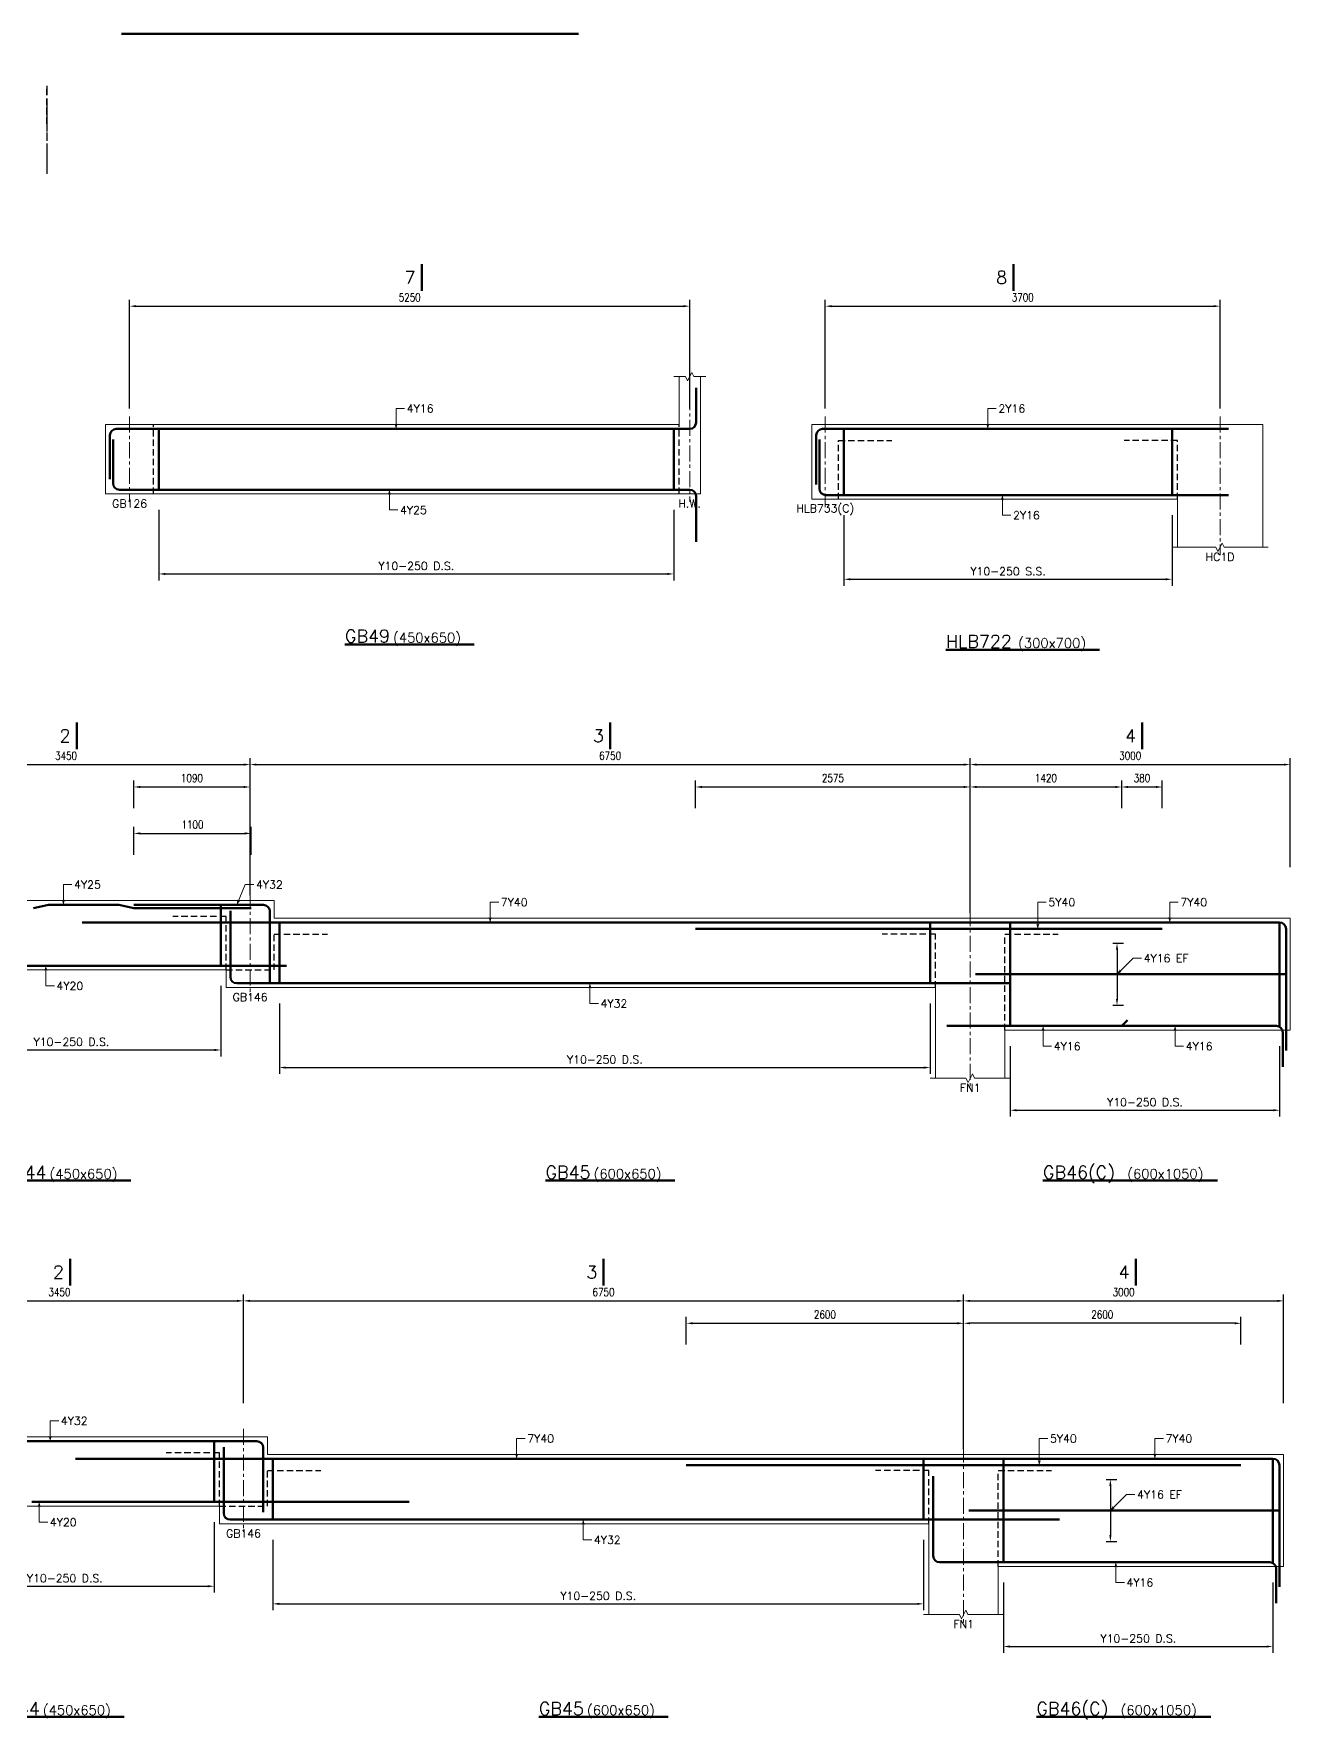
# Model space of a CAD drawing. Header units: millimetres. Extents: x 29295 to 50818, y -13280 to 3127.
# Drawn here: x 39040 to 50818, y -13280 to 2520 of the extents above; entities that cross this region are included whole.
import ezdxf
from ezdxf.enums import TextEntityAlignment as Align

# ---------------------------------------------------------------- set-up
doc = ezdxf.new("R2010")
doc.units = ezdxf.units.MM
doc.header["$LTSCALE"] = 120
doc.linetypes.add('CENTER', pattern=[2, 1.25, -0.25, 0.25, -0.25])
doc.linetypes.add('DASHED', pattern=[0.75, 0.5, -0.25])
for name, color, linetype, lineweight in [('CENTER', 1, 'CENTER', 15), ('DASH', 1, 'DASHED', 25), ('DIM-LINE', 1, 'Continuous', 15), ('DIM-TEXT', 7, 'Continuous', 15), ('LAYOUT', 1, 'Continuous', 15), ('MAINBAR', 4, 'Continuous', 50), ('SEC', 2, 'Continuous', 35), ('STIRRUP', 2, 'Continuous', 50), ('SUPPORT', 2, 'Continuous', 15), ('TITLE', 4, 'Continuous', 35)]:
    doc.layers.add(name, color=color, linetype=linetype, lineweight=lineweight)
doc.styles.add('25', font='romans.shx', dxfattribs={"width": 0.8, "height": 75})
doc.styles.add('BDIP', font='SIMPLEX.shx')
doc.dimstyles.new('ISO-25', dxfattribs={"dimtxt": 2.5, "dimasz": 2.5, "dimexe": 1.25, "dimexo": 0.625, "dimtad": 1, "dimdsep": 46, "dimtxsty": 'Standard', "dimcen": 2.5, "dimadec": 0, "dimazin": 0, "dimtfac": 1, "dimtmove": 0, "dimatfit": 3, "dimfxl": 1, "dimarcsym": 0})

# ---------------------------------------------------------------- blocks, each defined once
blk = doc.blocks.new('DA')
blk.add_solid([(0, 0), (-15, -50), (15, -50), (0, -35)])
blk = doc.blocks.new('*D12')
at = {"layer": 'Defpoints', "color": 0}
for p in [(41078, -4976), (39978, -5176), (41078, -5176)]:
    blk.add_point(p, dxfattribs=at)
at = {"layer": 'DIM-TEXT', "color": 0, "lineweight": -2}
for p, q in [((39978, -5176), (39978, -4916)), ((40038, -4976), (41018, -4976)), ((41078, -5176), (41078, -4916))]:
    blk.add_line(p, q, dxfattribs=at)
at = {"layer": 'DIM-TEXT', "color": 0}
for points in [[(40038, -4966), (40038, -4986), (39978, -4976)], [(41018, -4966), (41018, -4986), (41078, -4976)]]:
    blk.add_solid(points, dxfattribs=at)
at = {"layer": 'DIM-TEXT', "color": 0, "insert": (40528, -4893), "char_height": 75, "attachment_point": 5, "style": '25'}
blk.add_mtext('1100', dxfattribs=at)
blk = doc.blocks.new('*D13')
at = {"layer": 'Defpoints', "color": 0}
for p in [(37993, -6406), (40793, -6406), (40793, -7006)]:
    blk.add_point(p, dxfattribs=at)
at = {"layer": 'DIM-TEXT', "color": 0, "lineweight": -2}
for p, q in [((37993, -6406), (37993, -7066)), ((40793, -6406), (40793, -7066)), ((38053, -7006), (40733, -7006))]:
    blk.add_line(p, q, dxfattribs=at)
at = {"layer": 'DIM-TEXT', "color": 0}
for points in [[(38053, -6996), (38053, -7016), (37993, -7006)], [(40733, -6996), (40733, -7016), (40793, -7006)]]:
    blk.add_solid(points, dxfattribs=at)
blk = doc.blocks.new('*D14')
at = {"layer": 'Defpoints', "color": 0}
for p in [(41343, -6571), (47443, -6571), (47443, -7171)]:
    blk.add_point(p, dxfattribs=at)
at = {"layer": 'DIM-TEXT', "color": 0, "lineweight": -2}
for p, q in [((41343, -6571), (41343, -7231)), ((47443, -6571), (47443, -7231)), ((41403, -7171), (47383, -7171))]:
    blk.add_line(p, q, dxfattribs=at)
at = {"layer": 'DIM-TEXT', "color": 0}
for points in [[(41403, -7161), (41403, -7181), (41343, -7171)], [(47383, -7161), (47383, -7181), (47443, -7171)]]:
    blk.add_solid(points, dxfattribs=at)
blk = doc.blocks.new('*D15')
at = {"layer": 'Defpoints', "color": 0}
for p in [(48193, -6971), (50718, -6971), (50718, -7571)]:
    blk.add_point(p, dxfattribs=at)
at = {"layer": 'DIM-TEXT', "color": 0, "lineweight": -2}
for p, q in [((48193, -6971), (48193, -7631)), ((50718, -6971), (50718, -7631)), ((48253, -7571), (50658, -7571))]:
    blk.add_line(p, q, dxfattribs=at)
at = {"layer": 'DIM-TEXT', "color": 0}
for points in [[(48253, -7561), (48253, -7581), (48193, -7571)], [(50658, -7561), (50658, -7581), (50718, -7571)]]:
    blk.add_solid(points, dxfattribs=at)
blk = doc.blocks.new('*D16')
at = {"layer": 'Defpoints', "color": 0}
for p in [(49154, -6005), (49154, -6587), (49194, -6587)]:
    blk.add_point(p, dxfattribs=at)
at = {"layer": 'DIM-TEXT', "color": 0, "lineweight": -2}
for p, q in [((49154, -6005), (49254, -6005)), ((49194, -6065), (49194, -6527)), ((49154, -6587), (49254, -6587))]:
    blk.add_line(p, q, dxfattribs=at)
at = {"layer": 'DIM-TEXT', "color": 0}
for points in [[(49184, -6065), (49204, -6065), (49194, -6005)], [(49184, -6527), (49204, -6527), (49194, -6587)]]:
    blk.add_solid(points, dxfattribs=at)
blk = doc.blocks.new('*D18')
at = {"layer": 'Defpoints', "color": 0}
for p in [(41068, -4331), (37618, -5291), (41068, -5291)]:
    blk.add_point(p, dxfattribs=at)
at = {"layer": 'DIM-TEXT', "color": 0, "lineweight": -2}
for p, q in [((37618, -5291), (37618, -4271)), ((37678, -4331), (41008, -4331)), ((41068, -5291), (41068, -4271))]:
    blk.add_line(p, q, dxfattribs=at)
at = {"layer": 'DIM-TEXT', "color": 0}
for points in [[(37678, -4321), (37678, -4341), (37618, -4331)], [(41008, -4321), (41008, -4341), (41068, -4331)]]:
    blk.add_solid(points, dxfattribs=at)
at = {"layer": 'DIM-TEXT', "color": 0, "insert": (39343, -4248), "char_height": 75, "attachment_point": 5, "style": '25'}
blk.add_mtext('3450', dxfattribs=at)
blk = doc.blocks.new('*D19')
at = {"layer": 'Defpoints', "color": 0}
for p in [(47818, -4331), (41068, -5291), (47818, -5291)]:
    blk.add_point(p, dxfattribs=at)
at = {"layer": 'DIM-TEXT', "color": 0, "lineweight": -2}
for p, q in [((41068, -5291), (41068, -4271)), ((41128, -4331), (47758, -4331)), ((47818, -5291), (47818, -4271))]:
    blk.add_line(p, q, dxfattribs=at)
at = {"layer": 'DIM-TEXT', "color": 0}
for points in [[(41128, -4321), (41128, -4341), (41068, -4331)], [(47758, -4321), (47758, -4341), (47818, -4331)]]:
    blk.add_solid(points, dxfattribs=at)
at = {"layer": 'DIM-TEXT', "color": 0, "insert": (44443, -4248), "char_height": 75, "attachment_point": 5, "style": '25'}
blk.add_mtext('6750', dxfattribs=at)
blk = doc.blocks.new('*D20')
at = {"layer": 'Defpoints', "color": 0}
for p in [(50818, -4331), (47818, -5291), (50818, -5291)]:
    blk.add_point(p, dxfattribs=at)
at = {"layer": 'DIM-TEXT', "color": 0, "lineweight": -2}
for p, q in [((47818, -5291), (47818, -4271)), ((47878, -4331), (50758, -4331)), ((50818, -5291), (50818, -4271))]:
    blk.add_line(p, q, dxfattribs=at)
at = {"layer": 'DIM-TEXT', "color": 0}
for points in [[(47878, -4321), (47878, -4341), (47818, -4331)], [(50758, -4321), (50758, -4341), (50818, -4331)]]:
    blk.add_solid(points, dxfattribs=at)
at = {"layer": 'DIM-TEXT', "color": 0, "insert": (49318, -4248), "char_height": 75, "attachment_point": 5, "style": '25'}
blk.add_mtext('3000', dxfattribs=at)
blk = doc.blocks.new('*D26')
at = {"layer": 'Defpoints', "color": 0}
for p in [(41068, -4541), (39978, -4741), (41068, -5556)]:
    blk.add_point(p, dxfattribs=at)
at = {"layer": 'DIM-TEXT', "color": 0, "lineweight": -2}
for p, q in [((39978, -4741), (39978, -4481)), ((40038, -4541), (41008, -4541)), ((41068, -5556), (41068, -4481))]:
    blk.add_line(p, q, dxfattribs=at)
at = {"layer": 'DIM-TEXT', "color": 0}
for points in [[(40038, -4531), (40038, -4551), (39978, -4541)], [(41008, -4531), (41008, -4551), (41068, -4541)]]:
    blk.add_solid(points, dxfattribs=at)
at = {"layer": 'DIM-TEXT', "color": 0, "insert": (40523, -4458), "char_height": 75, "attachment_point": 5, "style": '25'}
blk.add_mtext('1090', dxfattribs=at)
blk = doc.blocks.new('*D27')
at = {"layer": 'Defpoints', "color": 0}
for p in [(47818, -4541), (45243, -4741), (47818, -5721)]:
    blk.add_point(p, dxfattribs=at)
at = {"layer": 'DIM-TEXT', "color": 0, "lineweight": -2}
for p, q in [((45243, -4741), (45243, -4481)), ((45303, -4541), (47758, -4541)), ((47818, -5721), (47818, -4481))]:
    blk.add_line(p, q, dxfattribs=at)
at = {"layer": 'DIM-TEXT', "color": 0}
for points in [[(45303, -4531), (45303, -4551), (45243, -4541)], [(47758, -4531), (47758, -4551), (47818, -4541)]]:
    blk.add_solid(points, dxfattribs=at)
at = {"layer": 'DIM-TEXT', "color": 0, "insert": (46531, -4458), "char_height": 75, "attachment_point": 5, "style": '25'}
blk.add_mtext('2575', dxfattribs=at)
blk = doc.blocks.new('*D28')
at = {"layer": 'Defpoints', "color": 0}
for p in [(49238, -4541), (49238, -4741), (47818, -5721)]:
    blk.add_point(p, dxfattribs=at)
at = {"layer": 'DIM-TEXT', "color": 0, "lineweight": -2}
for p, q in [((47818, -5721), (47818, -4481)), ((47878, -4541), (49178, -4541)), ((49238, -4741), (49238, -4481))]:
    blk.add_line(p, q, dxfattribs=at)
at = {"layer": 'DIM-TEXT', "color": 0}
for points in [[(47878, -4531), (47878, -4551), (47818, -4541)], [(49178, -4531), (49178, -4551), (49238, -4541)]]:
    blk.add_solid(points, dxfattribs=at)
at = {"layer": 'DIM-TEXT', "color": 0, "insert": (48528, -4458), "char_height": 75, "attachment_point": 5, "style": '25'}
blk.add_mtext('1420', dxfattribs=at)
blk = doc.blocks.new('*D29')
at = {"layer": 'Defpoints', "color": 0}
for p in [(49618, -4541), (49238, -4741), (49618, -4741)]:
    blk.add_point(p, dxfattribs=at)
at = {"layer": 'DIM-TEXT', "color": 0, "lineweight": -2}
for p, q in [((49238, -4741), (49238, -4481)), ((49298, -4541), (49558, -4541)), ((49618, -4741), (49618, -4481))]:
    blk.add_line(p, q, dxfattribs=at)
at = {"layer": 'DIM-TEXT', "color": 0}
for points in [[(49298, -4531), (49298, -4551), (49238, -4541)], [(49558, -4531), (49558, -4551), (49618, -4541)]]:
    blk.add_solid(points, dxfattribs=at)
at = {"layer": 'DIM-TEXT', "color": 0, "insert": (49428, -4458), "char_height": 75, "attachment_point": 5, "style": '25'}
blk.add_mtext('380', dxfattribs=at)
blk = doc.blocks.new('*D34')
at = {"layer": 'Defpoints', "color": 0}
for p in [(37931, -11433), (40731, -11433), (40731, -12033)]:
    blk.add_point(p, dxfattribs=at)
at = {"layer": 'DIM-TEXT', "color": 0, "lineweight": -2}
for p, q in [((37931, -11433), (37931, -12093)), ((40731, -11433), (40731, -12093)), ((37991, -12033), (40671, -12033))]:
    blk.add_line(p, q, dxfattribs=at)
at = {"layer": 'DIM-TEXT', "color": 0}
for points in [[(37991, -12023), (37991, -12043), (37931, -12033)], [(40671, -12023), (40671, -12043), (40731, -12033)]]:
    blk.add_solid(points, dxfattribs=at)
blk = doc.blocks.new('*D35')
at = {"layer": 'Defpoints', "color": 0}
for p in [(41281, -11598), (47381, -11598), (47381, -12198)]:
    blk.add_point(p, dxfattribs=at)
at = {"layer": 'DIM-TEXT', "color": 0, "lineweight": -2}
for p, q in [((41281, -11598), (41281, -12258)), ((47381, -11598), (47381, -12258)), ((41341, -12198), (47321, -12198))]:
    blk.add_line(p, q, dxfattribs=at)
at = {"layer": 'DIM-TEXT', "color": 0}
for points in [[(41341, -12188), (41341, -12208), (41281, -12198)], [(47321, -12188), (47321, -12208), (47381, -12198)]]:
    blk.add_solid(points, dxfattribs=at)
blk = doc.blocks.new('*D36')
at = {"layer": 'Defpoints', "color": 0}
for p in [(48131, -11998), (50656, -11998), (50656, -12598)]:
    blk.add_point(p, dxfattribs=at)
at = {"layer": 'DIM-TEXT', "color": 0, "lineweight": -2}
for p, q in [((48131, -11998), (48131, -12658)), ((50656, -11998), (50656, -12658)), ((48191, -12598), (50596, -12598))]:
    blk.add_line(p, q, dxfattribs=at)
at = {"layer": 'DIM-TEXT', "color": 0}
for points in [[(48191, -12588), (48191, -12608), (48131, -12598)], [(50596, -12588), (50596, -12608), (50656, -12598)]]:
    blk.add_solid(points, dxfattribs=at)
blk = doc.blocks.new('*D37')
at = {"layer": 'Defpoints', "color": 0}
for p in [(49092, -11032), (49092, -11614), (49132, -11614)]:
    blk.add_point(p, dxfattribs=at)
at = {"layer": 'DIM-TEXT', "color": 0, "lineweight": -2}
for p, q in [((49092, -11032), (49192, -11032)), ((49132, -11092), (49132, -11554)), ((49092, -11614), (49192, -11614))]:
    blk.add_line(p, q, dxfattribs=at)
at = {"layer": 'DIM-TEXT', "color": 0}
for points in [[(49122, -11092), (49142, -11092), (49132, -11032)], [(49122, -11554), (49142, -11554), (49132, -11614)]]:
    blk.add_solid(points, dxfattribs=at)
blk = doc.blocks.new('*D39')
at = {"layer": 'Defpoints', "color": 0}
for p in [(41006, -9358), (37556, -10318), (41006, -10318)]:
    blk.add_point(p, dxfattribs=at)
at = {"layer": 'DIM-TEXT', "color": 0, "lineweight": -2}
for p, q in [((37556, -10318), (37556, -9298)), ((41006, -10318), (41006, -9298)), ((37616, -9358), (40946, -9358))]:
    blk.add_line(p, q, dxfattribs=at)
at = {"layer": 'DIM-TEXT', "color": 0}
for points in [[(37616, -9348), (37616, -9368), (37556, -9358)], [(40946, -9348), (40946, -9368), (41006, -9358)]]:
    blk.add_solid(points, dxfattribs=at)
at = {"layer": 'DIM-TEXT', "color": 0, "insert": (39281, -9276), "char_height": 75, "attachment_point": 5, "style": '25'}
blk.add_mtext('3450', dxfattribs=at)
blk = doc.blocks.new('*D40')
at = {"layer": 'Defpoints', "color": 0}
for p in [(47756, -9358), (41006, -10318), (47756, -10318)]:
    blk.add_point(p, dxfattribs=at)
at = {"layer": 'DIM-TEXT', "color": 0, "lineweight": -2}
for p, q in [((41006, -10318), (41006, -9298)), ((47756, -10318), (47756, -9298)), ((41066, -9358), (47696, -9358))]:
    blk.add_line(p, q, dxfattribs=at)
at = {"layer": 'DIM-TEXT', "color": 0}
for points in [[(41066, -9348), (41066, -9368), (41006, -9358)], [(47696, -9348), (47696, -9368), (47756, -9358)]]:
    blk.add_solid(points, dxfattribs=at)
at = {"layer": 'DIM-TEXT', "color": 0, "insert": (44381, -9276), "char_height": 75, "attachment_point": 5, "style": '25'}
blk.add_mtext('6750', dxfattribs=at)
blk = doc.blocks.new('*D41')
at = {"layer": 'Defpoints', "color": 0}
for p in [(50756, -9358), (47756, -10318), (50756, -10318)]:
    blk.add_point(p, dxfattribs=at)
at = {"layer": 'DIM-TEXT', "color": 0, "lineweight": -2}
for p, q in [((47756, -10318), (47756, -9298)), ((50756, -10318), (50756, -9298)), ((47816, -9358), (50696, -9358))]:
    blk.add_line(p, q, dxfattribs=at)
at = {"layer": 'DIM-TEXT', "color": 0}
for points in [[(47816, -9348), (47816, -9368), (47756, -9358)], [(50696, -9348), (50696, -9368), (50756, -9358)]]:
    blk.add_solid(points, dxfattribs=at)
at = {"layer": 'DIM-TEXT', "color": 0, "insert": (49256, -9276), "char_height": 75, "attachment_point": 5, "style": '25'}
blk.add_mtext('3000', dxfattribs=at)
blk = doc.blocks.new('*D45')
at = {"layer": 'Defpoints', "color": 0}
for p in [(47756, -9568), (45156, -9768), (47756, -10748)]:
    blk.add_point(p, dxfattribs=at)
at = {"layer": 'DIM-TEXT', "color": 0, "lineweight": -2}
for p, q in [((45156, -9768), (45156, -9508)), ((45216, -9568), (47696, -9568)), ((47756, -10748), (47756, -9508))]:
    blk.add_line(p, q, dxfattribs=at)
at = {"layer": 'DIM-TEXT', "color": 0}
for points in [[(45216, -9558), (45216, -9578), (45156, -9568)], [(47696, -9558), (47696, -9578), (47756, -9568)]]:
    blk.add_solid(points, dxfattribs=at)
at = {"layer": 'DIM-TEXT', "color": 0, "insert": (46456, -9486), "char_height": 75, "attachment_point": 5, "style": '25'}
blk.add_mtext('2600', dxfattribs=at)
blk = doc.blocks.new('*D47')
at = {"layer": 'Defpoints', "color": 0}
for p in [(47756, -9568), (50356, -9768), (47756, -10748)]:
    blk.add_point(p, dxfattribs=at)
at = {"layer": 'DIM-TEXT', "color": 0, "lineweight": -2}
for p, q in [((47756, -10748), (47756, -9508)), ((50296, -9568), (47816, -9568)), ((50356, -9768), (50356, -9508))]:
    blk.add_line(p, q, dxfattribs=at)
at = {"layer": 'DIM-TEXT', "color": 0}
for points in [[(47816, -9558), (47816, -9578), (47756, -9568)], [(50296, -9558), (50296, -9578), (50356, -9568)]]:
    blk.add_solid(points, dxfattribs=at)
at = {"layer": 'DIM-TEXT', "color": 0, "insert": (49056, -9486), "char_height": 75, "attachment_point": 5, "style": '25'}
blk.add_mtext('2600', dxfattribs=at)
blk = doc.blocks.new('*D48')
at = {"layer": 'Defpoints', "color": 0}
for p in [(40214, -1944), (45039, -1944), (45039, -2544)]:
    blk.add_point(p, dxfattribs=at)
at = {"layer": 'DIM-TEXT', "color": 0, "lineweight": -2}
for p, q in [((40214, -1944), (40214, -2604)), ((45039, -1944), (45039, -2604)), ((40274, -2544), (44979, -2544))]:
    blk.add_line(p, q, dxfattribs=at)
at = {"layer": 'DIM-TEXT', "color": 0}
for points in [[(40274, -2534), (40274, -2554), (40214, -2544)], [(44979, -2534), (44979, -2554), (45039, -2544)]]:
    blk.add_solid(points, dxfattribs=at)
blk = doc.blocks.new('*D49')
at = {"layer": 'Defpoints', "color": 0}
for p in [(45189, -34), (39939, -994), (45189, -994)]:
    blk.add_point(p, dxfattribs=at)
at = {"layer": 'DIM-TEXT', "color": 0, "lineweight": -2}
for p, q in [((39939, -994), (39939, 26)), ((45189, -994), (45189, 26)), ((39999, -34), (45129, -34))]:
    blk.add_line(p, q, dxfattribs=at)
at = {"layer": 'DIM-TEXT', "color": 0}
for points in [[(39999, -24), (39999, -44), (39939, -34)], [(45129, -24), (45129, -44), (45189, -34)]]:
    blk.add_solid(points, dxfattribs=at)
at = {"layer": 'DIM-TEXT', "color": 0, "insert": (42564, 48), "char_height": 75, "attachment_point": 5, "style": '25'}
blk.add_mtext('5250', dxfattribs=at)
blk = doc.blocks.new('*D50')
at = {"layer": 'Defpoints', "color": 0}
for p in [(46635, -1994), (49710, -1994), (49710, -2594)]:
    blk.add_point(p, dxfattribs=at)
at = {"layer": 'DIM-TEXT', "color": 0, "lineweight": -2}
for p, q in [((46635, -1994), (46635, -2654)), ((49710, -1994), (49710, -2654)), ((46695, -2594), (49650, -2594))]:
    blk.add_line(p, q, dxfattribs=at)
at = {"layer": 'DIM-TEXT', "color": 0}
for points in [[(46695, -2584), (46695, -2604), (46635, -2594)], [(49650, -2584), (49650, -2604), (49710, -2594)]]:
    blk.add_solid(points, dxfattribs=at)
blk = doc.blocks.new('*D51')
at = {"layer": 'Defpoints', "color": 0}
for p in [(50160, -34), (46460, -994), (50160, -994)]:
    blk.add_point(p, dxfattribs=at)
at = {"layer": 'DIM-TEXT', "color": 0, "lineweight": -2}
for p, q in [((46460, -994), (46460, 26)), ((50160, -994), (50160, 26)), ((46520, -34), (50100, -34))]:
    blk.add_line(p, q, dxfattribs=at)
at = {"layer": 'DIM-TEXT', "color": 0}
for points in [[(46520, -24), (46520, -44), (46460, -34)], [(50100, -24), (50100, -44), (50160, -34)]]:
    blk.add_solid(points, dxfattribs=at)
at = {"layer": 'DIM-TEXT', "color": 0, "insert": (48310, 48), "char_height": 75, "attachment_point": 5, "style": '25'}
blk.add_mtext('3700', dxfattribs=at)

msp = doc.modelspace()

# ---------------------------------------------------------------- linework, layer by layer
at = {"layer": 'CENTER'}
for p, q in [((45188.6, -619.4), (45188.6, -1869.4)), ((39938.6, -1069.4), (39938.6, -1869.4)), ((46459.7, -1069.4), (46459.7, -1919.4)), ((50159.7, -1069.4), (50159.7, -2369.4)), ((41068.3, -5530.9), (41068.3, -6495.9)), ((47818.3, -5695.9), (47818.3, -7345.9)), ((41006.2, -10558.1), (41006.2, -11523.1)), ((47756.2, -10723.1), (47756.2, -12373.1))]:
    msp.add_line(p, q, dxfattribs=at)
at = {"layer": 'DASH'}
for p, q in [((39163, 1673.9), (39163, 2005.3)), ((39165, 2005.3), (39165, 2032.2)), ((39165, 1673.9), (39165, 2005.3)), ((39165, 1533.2), (39165, 1864.6)), ((39165, 1424.6), (39165, 1673.9)), ((39165, 1251.6), (39165, 1583)), ((39165, 1207.2), (39165, 1424.6)), ((40163.6, -1794.4), (40163.6, -1144.4)), ((45088.6, -1794.4), (45088.6, -1144.4)), ((46584.7, -1844.4), (46584.7, -1294.4)), ((46584.7, -1294.4), (47084.7, -1294.4)), ((49759.7, -1294.4), (49259.7, -1294.4)), ((49759.7, -1844.4), (49759.7, -1294.4)), ((40843.3, -5755.9), (40343.3, -5755.9)), ((40843.3, -6255.9), (40843.3, -5755.9)), ((41293.3, -6255.9), (41293.3, -5920.9)), ((41293.3, -5920.9), (41793.3, -5920.9)), ((47493.3, -5920.9), (46993.3, -5920.9)), ((47493.3, -6420.9), (47493.3, -5920.9)), ((48143.3, -6820.9), (48143.3, -5920.9)), ((48143.3, -5920.9), (48643.3, -5920.9)), ((40843.3, -6255.9), (41293.3, -6255.9)), ((40781.2, -10783.1), (40281.2, -10783.1)), ((40781.2, -11283.1), (40781.2, -10783.1)), ((41231.2, -11283.1), (41231.2, -10948.1)), ((41231.2, -10948.1), (41731.2, -10948.1)), ((47431.2, -10948.1), (46931.2, -10948.1)), ((47431.2, -11448.1), (47431.2, -10948.1)), ((48081.2, -11848.1), (48081.2, -10948.1)), ((48081.2, -10948.1), (48581.2, -10948.1)), ((40781.2, -11283.1), (41231.2, -11283.1))]:
    msp.add_line(p, q, dxfattribs=at)
at = {"layer": 'DIM-LINE'}
for p, q in [((45038.6, -694.4), (45148.6, -694.4)), ((45148.6, -694.4), (45168.6, -734.4)), ((45168.6, -734.4), (45208.6, -654.4)), ((45208.6, -654.4), (45228.6, -694.4)), ((45228.6, -694.4), (45338.6, -694.4)), ((42436.6, -1184.4), (42436.6, -994.4)), ((42436.6, -994.4), (42516.6, -994.4)), ((47982.7, -1184.4), (47982.7, -994.4)), ((47982.7, -994.4), (48062.7, -994.4)), ((42373.6, -1754.4), (42373.6, -1944.4)), ((48119.7, -1804.4), (48119.7, -1994.4)), ((42373.6, -1944.4), (42453.6, -1944.4)), ((48119.7, -1994.4), (48199.7, -1994.4)), ((49709.7, -2294.4), (50119.7, -2294.4)), ((50119.7, -2294.4), (50139.7, -2334.4)), ((50139.7, -2334.4), (50179.7, -2254.4)), ((50179.7, -2254.4), (50199.7, -2294.4)), ((50199.7, -2294.4), (50609.7, -2294.4)), ((39318.3, -5645.9), (39318.3, -5455.9)), ((39318.3, -5455.9), (39398.3, -5455.9)), ((40943.3, -5645.9), (41023.3, -5455.9)), ((41023.3, -5455.9), (41103.3, -5455.9)), ((43318.3, -5810.9), (43318.3, -5620.9)), ((43318.3, -5620.9), (43398.3, -5620.9)), ((48451.3, -5870.9), (48451.3, -5620.9)), ((48451.3, -5620.9), (48531.3, -5620.9)), ((49688.3, -5810.9), (49688.3, -5620.9)), ((49688.3, -5620.9), (49768.3, -5620.9)), ((49194.3, -6295.9), (49344.3, -6145.9)), ((49344.3, -6145.9), (49424.3, -6145.9)), ((39153.3, -6215.9), (39153.3, -6405.9)), ((39153.3, -6405.9), (39233.3, -6405.9)), ((44253.3, -6380.9), (44253.3, -6570.9)), ((44253.3, -6570.9), (44333.3, -6570.9)), ((48501.3, -6780.9), (48501.3, -6970.9)), ((49738.3, -6780.9), (49738.3, -6970.9)), ((48501.3, -6970.9), (48581.3, -6970.9)), ((49738.3, -6970.9), (49818.3, -6970.9)), ((47798.3, -7310.9), (47838.3, -7230.9)), ((47838.3, -7230.9), (47858.3, -7270.9)), ((47443.3, -7270.9), (47778.3, -7270.9)), ((47778.3, -7270.9), (47798.3, -7310.9)), ((47858.3, -7270.9), (48193.3, -7270.9)), ((39194.1, -10673.1), (39194.1, -10483.1)), ((39194.1, -10483.1), (39274.1, -10483.1)), ((43566.4, -10838.1), (43566.4, -10648.1)), ((43566.4, -10648.1), (43646.4, -10648.1)), ((48465.9, -10898.1), (48465.9, -10648.1)), ((48465.9, -10648.1), (48545.9, -10648.1)), ((49549, -10838.1), (49549, -10648.1)), ((49549, -10648.1), (49629, -10648.1)), ((49132.2, -11323.1), (49282.2, -11173.1)), ((49282.2, -11173.1), (49362.2, -11173.1)), ((39091.2, -11243.1), (39091.2, -11433.1)), ((39091.2, -11433.1), (39171.2, -11433.1)), ((44191.2, -11408.1), (44191.2, -11598.1)), ((44191.2, -11598.1), (44271.2, -11598.1)), ((49183, -11808.1), (49183, -11998.1)), ((49183, -11998.1), (49263, -11998.1)), ((47381.2, -12298.1), (47716.2, -12298.1)), ((47716.2, -12298.1), (47736.2, -12338.1)), ((47736.2, -12338.1), (47776.2, -12258.1)), ((47776.2, -12258.1), (47796.2, -12298.1)), ((47796.2, -12298.1), (48131.2, -12298.1))]:
    msp.add_line(p, q, dxfattribs=at)
at = {"layer": 'LAYOUT'}
for p, q in [((45088.6, -1144.4), (45088.6, -694.4)), ((45288.6, -1794.4), (45288.6, -694.4)), ((39713.6, -1144.4), (45088.6, -1144.4)), ((39713.6, -1794.4), (39713.6, -1144.4)), ((46334.7, -1144.4), (50559.7, -1144.4)), ((46334.7, -1844.4), (46334.7, -1144.4)), ((50559.7, -1144.4), (50559.7, -2294.4)), ((39713.6, -1794.4), (45288.6, -1794.4)), ((46334.7, -1844.4), (49759.7, -1844.4)), ((49759.7, -1844.4), (49759.7, -2294.4)), ((37943.3, -5605.9), (41293.3, -5605.9)), ((41293.3, -5605.9), (41293.3, -5770.9)), ((41293.3, -5770.9), (50818.3, -5770.9)), ((50818.3, -5770.9), (50818.3, -6820.9)), ((37943.3, -6255.9), (40843.3, -6255.9)), ((40843.3, -6420.9), (40843.3, -6255.9)), ((40843.3, -6420.9), (47493.3, -6420.9)), ((47493.3, -6420.9), (47493.3, -7270.9)), ((48143.3, -6820.9), (48143.3, -7270.9)), ((48143.3, -6820.9), (50818.3, -6820.9)), ((37881.2, -10633.1), (41231.2, -10633.1)), ((41231.2, -10633.1), (41231.2, -10798.1)), ((41231.2, -10798.1), (50756.2, -10798.1)), ((50756.2, -10798.1), (50756.2, -11848.1)), ((37881.2, -11283.1), (40781.2, -11283.1)), ((40781.2, -11448.1), (40781.2, -11283.1)), ((40781.2, -11448.1), (47431.2, -11448.1)), ((47431.2, -11448.1), (47431.2, -12298.1)), ((48081.2, -11848.1), (48081.2, -12298.1)), ((48081.2, -11848.1), (50756.2, -11848.1))]:
    msp.add_line(p, q, dxfattribs=at)
at = {"layer": 'MAINBAR'}
for p, q in [((39861.5, 2519.5), (40954.2, 2519.5)), ((40046.1, 2519.5), (41138.8, 2519.5)), ((40836.4, 2519.5), (40998, 2519.5)), ((40987, 2520), (42079.7, 2520)), ((40987, 2519.5), (42079.7, 2519.5)), ((40998, 2519.5), (41436.9, 2519.5)), ((41252.6, 2519.5), (42345.3, 2519.5)), ((41387.7, 2519.5), (42480.3, 2519.5)), ((41387.7, 2519.5), (42480.3, 2519.5)), ((41436.9, 2519.5), (42184.5, 2519.5)), ((41734.3, 2519.5), (42827, 2519.5)), ((41981.9, 2519.5), (43074.6, 2519.5)), ((42184.5, 2519.5), (43277.2, 2519.5)), ((42283.6, 2519.5), (43376.2, 2519.5)), ((42657.2, 2519.5), (43749.9, 2519.5)), ((43053.4, 2519.5), (44146, 2519.5)), ((43277.2, 2519.5), (43923.4, 2519.5)), ((42676.6, 360.6), (42676.6, 110.6)), ((48222.7, 360.6), (48222.7, 110.6)), ((45248.6, -1124.4), (45248.6, -800.4)), ((39753.6, -1244.4), (39753.6, -1654.4)), ((39813.6, -1184.4), (45188.6, -1184.4)), ((46374.7, -1244.4), (46374.7, -1704.4)), ((46434.7, -1184.4), (50239.7, -1184.4)), ((39783.6, -1694.4), (39783.6, -1284.4)), ((46404.7, -1744.4), (46404.7, -1284.4)), ((39843.6, -1754.4), (45188.6, -1754.4)), ((45248.6, -1814.4), (45248.6, -2244.4)), ((46464.7, -1804.4), (50239.7, -1804.4)), ((41957.6, -3204.4), (43169.6, -3204.4)), ((47590.7, -3254.4), (49028.7, -3254.4)), ((39443.3, -3935.9), (39443.3, -4185.9)), ((44443.3, -3935.9), (44443.3, -4185.9)), ((49431.3, -3935.9), (49431.3, -4185.9)), ((39038.3, -5675.9), (39178.3, -5645.9)), ((39178.3, -5645.9), (39838.3, -5645.9)), ((39838.3, -5645.9), (39978.3, -5675.9)), ((39978.3, -5645.9), (41193.3, -5645.9)), ((39978.3, -5675.9), (41078.3, -5675.9)), ((39493.3, -5810.9), (49444.3, -5810.9)), ((40883.3, -6320.9), (40883.3, -5702.9)), ((41253.3, -5705.9), (41253.3, -6380.9)), ((49444.3, -5810.9), (50718.3, -5810.9)), ((45243.3, -5870.9), (49618.3, -5870.9)), ((50778.3, -5870.9), (50778.3, -7010.9)), ((37393.3, -6215.9), (41408.3, -6215.9)), ((47868.3, -6295.9), (50768.3, -6295.9)), ((40943.3, -6380.9), (46124.3, -6380.9)), ((46124.3, -6380.9), (48202.3, -6380.9)), ((47599.3, -6780.9), (49030, -6780.9)), ((49030, -6780.9), (50688.3, -6780.9)), ((49238.3, -6780.9), (49293.3, -6725.9)), ((50748.3, -6840.9), (50748.3, -7164.9)), ((38737.3, -8230.9), (39949.3, -8230.9)), ((43837.3, -8230.9), (45049.3, -8230.9)), ((48500.3, -8230.9), (50136.3, -8230.9)), ((39381.2, -8963.1), (39381.2, -9213.1)), ((44381.2, -8963.1), (44381.2, -9213.1)), ((49369.2, -8963.1), (49369.2, -9213.1)), ((38750.2, -10673.1), (41131.2, -10673.1)), ((40821.2, -11348.1), (40821.2, -10730.1)), ((41191.2, -10733.1), (41191.2, -11337.7)), ((39431.2, -10838.1), (42976.6, -10838.1)), ((42976.6, -10838.1), (50656.2, -10838.1)), ((45156.2, -10898.1), (50356.2, -10898.1)), ((50716.2, -10898.1), (50716.2, -12038.1)), ((47471.2, -10999.7), (47471.2, -11748.1)), ((39022.3, -11243.1), (41731.2, -11243.1)), ((41731.2, -11243.1), (42558.6, -11243.1)), ((47806.2, -11323.1), (50706.2, -11323.1)), ((40881.2, -11408.1), (48654.8, -11408.1)), ((47531.2, -11808.1), (50626.2, -11808.1)), ((50686.2, -11868.1), (50686.2, -12192.1)), ((38675.2, -13258.1), (39887.2, -13258.1)), ((43775.2, -13258.1), (44987.2, -13258.1)), ((48438.2, -13258.1), (50074.2, -13258.1))]:
    msp.add_line(p, q, dxfattribs=at)
at = {"layer": 'MAINBAR', "const_width": 12}
for points in [[(49188.3, -6295.9, 1), (49200.3, -6295.9, 1)], [(49126.2, -11323.1, 1), (49138.2, -11323.1, 1)]]:
    msp.add_lwpolyline(points, format="xyb", close=True, dxfattribs=at)
at = {"layer": 'MAINBAR'}
for centre, start, end in [((39813.6, -1244.4), 90, 180), ((45188.6, -1124.4), 270, 0), ((46434.7, -1244.4), 90, 180), ((39843.6, -1694.4), 180, 270), ((45188.6, -1814.4), 0, 90), ((46464.7, -1744.4), 180, 270), ((41193.3, -5705.9), 0, 90), ((50718.3, -5870.9), 0, 90), ((40943.3, -6320.9), 180, 270), ((50688.3, -6840.9), 0, 90), ((41131.2, -10733.1), 0, 90), ((50656.2, -10898.1), 0, 90), ((40881.2, -11348.1), 180, 270), ((47531.2, -11748.1), 180, 270), ((50626.2, -11868.1), 0, 90)]:
    msp.add_arc(centre, 60, start, end, dxfattribs=at)
at = {"layer": 'STIRRUP'}
for p, q in [((40213.6, -1179.4), (40213.6, -1759.4)), ((45038.6, -1179.4), (45038.6, -1759.4)), ((46634.7, -1179.4), (46634.7, -1809.4)), ((49709.7, -1179.4), (49709.7, -1809.4)), ((40793.3, -5640.9), (40793.3, -6220.9)), ((41343.3, -5805.9), (41343.3, -6385.9)), ((47443.3, -5805.9), (47443.3, -6385.9)), ((48193.3, -5805.9), (48193.3, -6785.9)), ((50718.3, -5805.9), (50718.3, -6785.9)), ((40731.2, -10668.1), (40731.2, -11248.1)), ((41281.2, -10833.1), (41281.2, -11413.1)), ((47381.2, -10833.1), (47381.2, -11413.1)), ((48131.2, -10833.1), (48131.2, -11813.1)), ((50656.2, -10833.1), (50656.2, -11813.1))]:
    msp.add_line(p, q, dxfattribs=at)

# ---------------------------------------------------------------- block references
at = {"layer": 'DIM-LINE'}
for p, rotation in [((42436.6, -1184.4), 180), ((47982.7, -1184.4), 180), ((39318.3, -5645.9), 180), ((40943.3, -5645.9), 157.2000000000678), ((43318.3, -5810.9), 180), ((48451.3, -5870.9), 180), ((49688.3, -5810.9), 180), ((49194.3, -6295.9), 134.9999999999566), ((39194.1, -10673.1), 180), ((43566.4, -10838.1), 180), ((48465.9, -10898.1), 180), ((49549, -10838.1), 180), ((49132.2, -11323.1), 134.9999999999263)]:
    msp.add_blockref('DA', p, dxfattribs=dict(at, rotation=rotation))
for p in [(42373.6, -1754.4), (48119.7, -1804.4), (39153.3, -6215.9), (44253.3, -6380.9), (48501.3, -6780.9), (49738.3, -6780.9), (39091.2, -11243.1), (44191.2, -11408.1), (49183, -11808.1)]:
    msp.add_blockref('DA', p, dxfattribs=at)

# ---------------------------------------------------------------- texts
at = {"layer": 'DIM-TEXT', "style": 'BDIP'}
for s, p in [('4Y16', (42536.6, -1031.4)), ('2Y16', (48082.7, -1031.4)), ('4Y25', (42473.6, -1982.4)), ('2Y16', (48219.7, -2031.4)), ('4Y25', (39418.3, -5493.9)), ('4Y32', (41123.3, -5493.9)), ('7Y40', (43418.3, -5658.9)), ('5Y40', (48551.3, -5658.9)), ('7Y40', (49788.3, -5658.9)), ('4Y16 EF', (49444.3, -6183.9)), ('4Y20', (39253.3, -6443.9)), ('4Y32', (44353.3, -6608.9)), ('4Y16', (48601.3, -7008.9)), ('4Y16', (49838.3, -7008.9)), ('4Y32', (39294.1, -10520.1)), ('7Y40', (43666.4, -10686.1)), ('5Y40', (48565.9, -10686.1)), ('7Y40', (49649, -10686.1)), ('4Y16 EF', (49382.2, -11211.1)), ('4Y20', (39191.2, -11471.1)), ('4Y32', (44291.2, -11636.1)), ('4Y16', (49283, -12036.1))]:
    msp.add_text(s, height=75, dxfattribs=at).set_placement(p)
for s, p in [('Y10-250 D.S.', (42625.6, -2469.4)), ('Y10-250 S.S.', (48172.7, -2519.4)), ('Y10-250 D.S.', (39393.3, -6930.9)), ('Y10-250 D.S.', (44393.3, -7095.9)), ('Y10-250 D.S.', (49456.3, -7495.9)), ('Y10-250 D.S.', (39331.2, -11958.1)), ('Y10-250 D.S.', (44331.2, -12123.1)), ('Y10-250 D.S.', (49394.2, -12523.1))]:
    msp.add_text(s, height=75, dxfattribs=at).set_placement(p, align=Align.MIDDLE)
at = {"layer": 'SEC', "style": 'BDIP'}
for s, p in [('7', (42566.6, 235.6)), ('8', (48112.7, 235.6)), ('2', (39333.3, -4060.9)), ('3', (44333.3, -4060.9)), ('4', (49321.3, -4060.9)), ('2', (39271.2, -9088.1)), ('3', (44271.2, -9088.1)), ('4', (49259.2, -9088.1))]:
    msp.add_text(s, height=120, dxfattribs=at).set_placement(p, align=Align.MIDDLE)
for s, p in [('(450x650)', (42408.6, -3186.4)), ('(300x700)', (48267.7, -3236.4)), ('(450x650)', (39188.3, -8212.9)), ('(600x650)', (44288.3, -8212.9)), ('(600x1050)', (49290.3, -8212.9)), ('(450x650)', (39126.2, -13240.1)), ('(600x650)', (44226.2, -13240.1)), ('(600x1050)', (49228.2, -13240.1))]:
    msp.add_text(s, height=90, dxfattribs=at).set_placement(p)
at = {"layer": 'SUPPORT', "style": 'BDIP'}
for s, p in [('GB126', (39938.6, -1884.4)), ('H.W.', (45188.6, -1884.4)), ('HLB733(C)', (46459.7, -1934.4)), ('HC1D', (50159.7, -2384.4)), ('GB146', (41068.3, -6510.9)), ('FN1', (47818.3, -7360.9)), ('GB146', (41006.2, -11538.1)), ('FN1', (47756.2, -12388.1))]:
    msp.add_text(s, height=75, dxfattribs=at).set_placement(p, align=Align.MIDDLE)
at = {"layer": 'TITLE', "style": 'BDIP'}
for s, p in [('GB49', (41957.6, -3186.4)), ('HLB722', (47590.7, -3236.4)), ('GB44', (38737.3, -8212.9)), ('GB45', (43837.3, -8212.9)), ('GB46(C)', (48500.3, -8212.9)), ('GB46(C)', (48438.2, -13240.1)), ('GB44', (38675.2, -13240.1)), ('GB45', (43775.2, -13240.1))]:
    msp.add_text(s, height=120, dxfattribs=at).set_placement(p)

# ---------------------------------------------------------------- dimensions: what is measured, and where the dimension line sits
at = {"layer": 'DIM-TEXT'}
for base, p1, p2, picture, middle in [((45188.6, -34.4), (39938.6, -994.4), (45188.6, -994.4), '*D49', (42563.6, 48.1)), ((50159.7, -34.4), (46459.7, -994.4), (50159.7, -994.4), '*D51', (48309.7, 48.1)), ((41068.3, -4330.9), (37618.3, -5290.9), (41068.3, -5290.9), '*D18', (39343.3, -4248.4)), ((47818.3, -4330.9), (41068.3, -5290.9), (47818.3, -5290.9), '*D19', (44443.3, -4248.4)), ((50818.3, -4330.9), (47818.3, -5290.9), (50818.3, -5290.9), '*D20', (49318.3, -4248.4)), ((41068.3, -4540.9), (39978.3, -4740.9), (41068.3, -5555.9), '*D26', (40523.3, -4458.4)), ((47818.3, -4540.9), (45243.3, -4740.9), (47818.3, -5720.9), '*D27', (46530.8, -4458.4)), ((49238.3, -4540.9), (47818.3, -5720.9), (49238.3, -4740.9), '*D28', (48528.3, -4458.4)), ((49618.3, -4540.9), (49238.3, -4740.9), (49618.3, -4740.9), '*D29', (49428.3, -4458.4)), ((41078.3, -4975.9), (39978.3, -5175.9), (41078.3, -5175.9), '*D12', (40528.3, -4893.4)), ((41006.2, -9358.1), (37556.2, -10318.1), (41006.2, -10318.1), '*D39', (39281.2, -9275.6)), ((47756.2, -9358.1), (41006.2, -10318.1), (47756.2, -10318.1), '*D40', (44381.2, -9275.6)), ((50756.2, -9358.1), (47756.2, -10318.1), (50756.2, -10318.1), '*D41', (49256.2, -9275.6)), ((47756.2, -9568.1), (45156.2, -9768.1), (47756.2, -10748.1), '*D45', (46456.2, -9485.6))]:
    dim = msp.add_linear_dim(base=base, p1=p1, p2=p2, dimstyle='ISO-25', override={"dimscale": 30, "dimtxt": 2, "dimasz": 2, "dimexe": 2, "dimexo": 0, "dimgap": 1.5, "dimdec": 0, "dimtxsty": '25', "dimcen": 1, "dimtix": 1}, dxfattribs=at)
    dim.commit()
    dim.dimension.update_dxf_attribs({"geometry": picture, "text_midpoint": middle})
for base, p1, p2, picture, middle in [((45038.6, -2544.4), (40213.6, -1944.4), (45038.6, -1944.4), '*D48', (42626.1, -2544.4)), ((49709.7, -2594.4), (46634.7, -1994.4), (49709.7, -1994.4), '*D50', (48172.2, -2594.4)), ((40793.3, -7005.9), (37993.3, -6405.9), (40793.3, -6405.9), '*D13', (39393.3, -7005.9)), ((47443.3, -7170.9), (41343.3, -6570.9), (47443.3, -6570.9), '*D14', (44393.3, -7170.9)), ((50718.3, -7570.9), (48193.3, -6970.9), (50718.3, -6970.9), '*D15', (49455.8, -7570.9)), ((40731.2, -12033.1), (37931.2, -11433.1), (40731.2, -11433.1), '*D34', (39331.2, -12033.1)), ((47381.2, -12198.1), (41281.2, -11598.1), (47381.2, -11598.1), '*D35', (44331.2, -12198.1)), ((50656.2, -12598.1), (48131.2, -11998.1), (50656.2, -11998.1), '*D36', (49393.7, -12598.1))]:
    dim = msp.add_linear_dim(base=base, p1=p1, p2=p2, text=' ', dimstyle='ISO-25', override={"dimscale": 30, "dimtxt": 2, "dimasz": 2, "dimexe": 2, "dimexo": 0, "dimgap": 1.5, "dimdec": 0, "dimtxsty": '25', "dimcen": 1, "dimtix": 1}, dxfattribs=at)
    dim.commit()
    dim.dimension.update_dxf_attribs({"geometry": picture, "text_midpoint": middle})
for base, p1, p2, picture, middle in [((49194.3, -6586.9), (49154.3, -6004.9), (49154.3, -6586.9), '*D16', (49194.3, -6295.9)), ((49132.2, -11614.1), (49092.2, -11032.1), (49092.2, -11614.1), '*D37', (49132.2, -11323.1))]:
    dim = msp.add_linear_dim(base=base, p1=p1, p2=p2, angle=90, text=' ', dimstyle='ISO-25', override={"dimscale": 30, "dimtxt": 2, "dimasz": 2, "dimexe": 2, "dimexo": 0, "dimgap": 1.5, "dimdec": 0, "dimtxsty": '25', "dimcen": 1, "dimtix": 1}, dxfattribs=at)
    dim.commit()
    dim.dimension.update_dxf_attribs({"geometry": picture, "text_midpoint": middle})
dim = msp.add_linear_dim(base=(47756.2, -9568.1), p1=(50356.2, -9768.1), p2=(47756.2, -10748.1), angle=180, dimstyle='ISO-25', override={"dimscale": 30, "dimtxt": 2, "dimasz": 2, "dimexe": 2, "dimexo": 0, "dimgap": 1.5, "dimdec": 0, "dimtxsty": '25', "dimcen": 1, "dimtix": 1}, dxfattribs=at)
dim.commit()
dim.dimension.update_dxf_attribs({"geometry": '*D47', "text_midpoint": (49056.2, -9485.6)})

doc.saveas('drawing.dxf')
